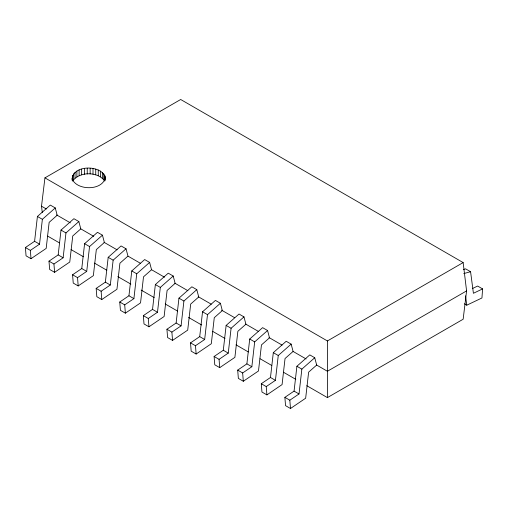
<?xml version="1.0" encoding="UTF-8"?>
<svg xmlns="http://www.w3.org/2000/svg" width="508" height="508" viewBox="0 0 508 508"><rect width="100%" height="100%" fill="white"/><g stroke="black" fill="none" stroke-linecap="round" stroke-linejoin="round"><path stroke-width="0.76" d="M72.073 180.137C71.73 164.713 100.889 164.433 105.302 177.025C103.511 190.995 76.498 190.945 72.073 178.708M306.794 385.699L327.406 397.605L327.406 340.951L44.939 177.864L41.51 206.197L42.272 212.49M472.7 288.404L477.647 286.048L482.6 288.912L481.94 297.974L466.776 305.194L464.293 303.765M34.588 241.3L37.421 216.459L50.311 205.08L55.264 207.937L57.194 215.252L49.149 222.352L46.184 248.406L31.013 258.699L26.06 255.835L25.4 247.536L34.588 241.3L39.541 244.157L42.374 219.316L55.264 207.937M58.179 254.914L61.011 230.08L73.901 218.7L78.854 221.558L80.785 228.873L72.739 235.972L69.767 262.02L54.604 272.313L49.651 269.456L48.99 261.15L58.179 254.914L63.132 257.778L65.964 232.937L78.854 221.558M81.769 268.535L84.601 243.694L97.492 232.315L102.445 235.179L104.375 242.487L96.329 249.593L93.358 275.641L78.194 285.934L73.235 283.077L72.581 274.771L81.769 268.535L86.722 271.393L89.554 246.558L102.445 235.179M105.359 282.156L108.191 257.315L121.082 245.936L126.035 248.793L127.965 256.108L119.92 263.207L116.948 289.262L101.778 299.555L96.825 296.691L96.164 288.392L105.359 282.156L110.312 285.013L113.144 260.172L126.035 248.793M128.943 295.77L131.775 270.935L144.672 259.556L149.625 262.414L151.555 269.729L143.51 276.828L140.538 302.876L125.368 313.169L120.415 310.312L119.755 302.012L128.943 295.77L133.902 298.634L136.735 273.793L149.625 262.414M152.533 309.391L155.365 284.55L168.256 273.171L173.209 276.034L175.139 283.343L167.094 290.449L164.128 316.497L148.958 326.79L144.005 323.933L143.345 315.627L152.533 309.391L157.486 312.255L160.318 287.414L173.209 276.034M176.124 323.012L178.956 298.171L191.846 286.791L196.799 289.655L198.73 296.964L190.684 304.07L187.712 330.117L172.549 340.411L167.596 337.547L166.935 329.248L176.124 323.012L181.077 325.869L183.909 301.034L196.799 289.655M199.714 336.633L202.546 311.791L215.436 300.412L220.389 303.27L222.32 310.585L214.274 317.684L211.303 343.738L196.139 354.032L191.179 351.168L190.525 342.868L199.714 336.633L204.667 339.49L207.499 314.649L220.389 303.27M223.304 350.247L226.136 325.412L239.027 314.033L243.98 316.89L245.91 324.206L237.865 331.305L234.893 357.353L219.723 367.646L214.77 364.788L214.109 356.483L223.304 350.247L228.257 353.111L231.089 328.27L243.98 316.89M246.888 363.868L249.72 339.026L262.617 327.647L267.57 330.511L269.5 337.82L261.455 344.926L258.483 370.973L243.313 381.267L238.36 378.409L237.7 370.103L246.888 363.868L251.847 366.725L254.679 341.89L267.57 330.511M270.478 377.488L273.31 352.647L286.201 341.268L291.16 344.126L293.084 351.441L285.039 358.54L282.073 384.594L266.903 394.887L261.95 392.024L261.29 383.724L270.478 377.488L275.431 380.346L278.263 355.505L291.16 344.126M294.069 391.109L296.901 366.268L309.791 354.889L314.744 357.746L316.675 365.061L308.629 372.161L305.657 398.215L290.493 408.502L285.54 405.644L284.88 397.345L294.069 391.109L299.022 393.967L301.854 369.125L314.744 357.746M44.939 177.864L180.683 99.498L463.15 262.579L466.585 290.906L463.15 319.234L327.406 397.605M104.8 175.374L104.8 181.096C97.79 171.336 79.585 171.336 72.574 181.096L72.574 175.374M31.013 258.699L30.353 250.393L39.541 244.157M54.604 272.313L53.943 264.014L63.132 257.778M78.194 285.934L77.534 277.635L86.722 271.393M101.778 299.555L101.124 291.249L110.312 285.013M125.368 313.169L124.708 304.87L133.902 298.634M148.958 326.79L148.298 318.491L157.486 312.255M172.549 340.411L171.888 332.105L181.077 325.869M196.139 354.032L195.478 345.726L204.667 339.49M219.723 367.646L219.069 359.346L228.257 353.111M243.313 381.267L242.653 372.967L251.847 366.725M266.903 394.887L266.243 386.582L275.431 380.346M290.493 408.502L289.833 400.202L299.022 393.967M327.406 340.951L463.15 262.579M466.585 290.906L327.406 371.259L316.414 364.909M482.6 288.912L473.412 293.287L470.579 271.716L465.626 268.853L463.347 269.475M463.753 273.571L470.579 271.716M41.51 206.197L46.323 208.972M56.629 214.922L70.377 222.86M80.683 228.81L93.739 236.347M104.051 242.303L117.107 249.841M128.105 256.191L140.475 263.328M151.473 269.678L164.529 277.216M174.841 283.172L187.896 290.709M198.203 296.659L211.264 304.203M221.571 310.153L234.632 317.69M245.624 324.041L258.686 331.578M268.992 337.528L282.048 345.072M293.046 351.415L306.102 358.959M37.421 216.459L42.374 219.316M61.011 230.08L65.964 232.937M84.601 243.694L89.554 246.558M108.191 257.315L113.144 260.172M131.775 270.935L136.735 273.793M155.365 284.55L160.318 287.414M178.956 298.171L183.909 301.034M202.546 311.791L207.499 314.649M226.136 325.412L231.089 328.27M249.72 339.026L254.679 341.89M273.31 352.647L278.263 355.505M296.901 366.268L301.854 369.125M47.688 236.112L59.373 242.856M71.056 249.599L83.426 256.743M94.424 263.093L106.794 270.231M117.793 276.581L130.848 284.118M141.161 290.074L154.216 297.612M165.214 303.962L177.584 311.106M188.582 317.449L201.638 324.993M212.636 331.337L225.006 338.48M236.004 344.83L248.374 351.974M260.058 358.718L271.742 365.462M283.426 372.212L295.796 379.349M25.4 247.536L30.353 250.393M48.99 261.15L53.943 264.014M72.581 274.771L77.534 277.635M96.164 288.392L101.124 291.249M119.755 302.012L124.708 304.87M143.345 315.627L148.298 318.491M166.935 329.248L171.888 332.105M190.525 342.868L195.478 345.726M214.109 356.483L219.069 359.346M237.7 370.103L242.653 372.967M261.29 383.724L266.243 386.582M284.88 397.345L289.833 400.202M465.544 295.834L466.776 305.194M105.302 177.025L105.302 180.137M103.803 173.799L103.803 179.514M102.349 172.345L102.349 178.06M100.482 171.056L100.482 176.778M98.254 169.977L98.254 175.698M95.739 169.139L95.739 174.86M93.008 168.567L93.008 174.282M90.145 168.275L90.145 173.99M87.236 168.275L87.236 173.99M84.372 168.567L84.372 174.282M81.642 169.139L81.642 174.86M79.121 169.977L79.121 175.698M76.892 171.056L76.892 176.778M75.025 172.345L75.025 178.06M73.571 173.799L73.571 179.514"/></g></svg>
